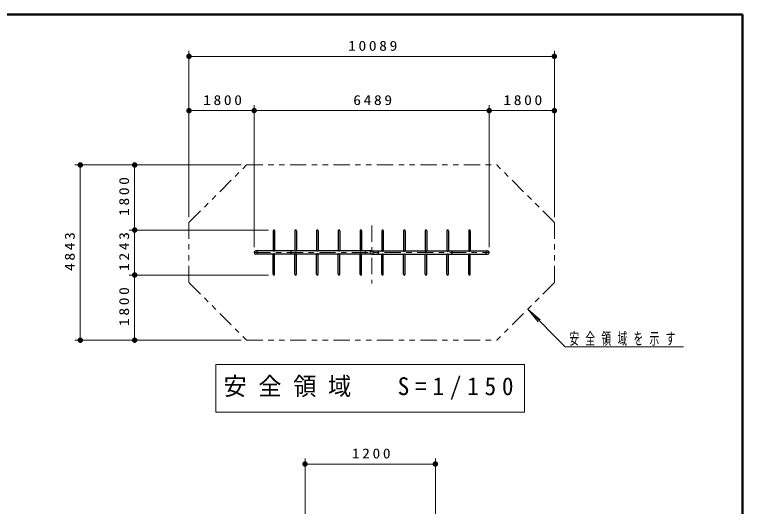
# Model space of a CAD drawing. Units: millimetres on the paper, scale 1:50, with parts at other scales. Extents: x -365 to 0, y 0 to 257.
# Drawn here: x -134 to 0, y 166.4 to 257 of the extents above; entities that cross this region are included whole.
import ezdxf

# ---------------------------------------------------------------- set-up
doc = ezdxf.new("R2010")
doc.units = ezdxf.units.MM
for name, pattern in [('USER1', [4.5, 2.5, -2]), ('USER2', [6, 3, -1, 1, -1]), ('USER3', [8, 3, -1, 1, -1, 1, -1])]:
    doc.linetypes.add(name, pattern=pattern)
doc.layers.add('LY_3', color=7, linetype='Continuous', lineweight=13)
doc.layers.add('LY_4', color=7, linetype='Continuous', lineweight=13)
doc.styles.add('ＭＳ ゴシック', font='')
doc.styles.get('ＭＳ ゴシック').set_extended_font_data('MS Gothic')

# ---------------------------------------------------------------- blocks, each defined once
blk = doc.blocks.new('filled_dot')
at = {"color": 0, "linetype": 'Continuous', "lineweight": -2, "const_width": 1.25}
blk.add_lwpolyline([(-0.625, 0, 1), (0.625, 0, 1)], format="xyb", close=True, dxfattribs=at)

msp = doc.modelspace()

# ---------------------------------------------------------------- linework, layer by layer
at = {"layer": 'LY_3'}
for p, q in [((-101.876, 219.696), (-101.876, 250.297)), ((-101.876, 249.297), (-34.616, 249.297)), ((-34.616, 219.696), (-34.616, 250.297)), ((-101.876, 219.696), (-101.876, 240.297)), ((-89.876, 214.155), (-89.876, 240.297)), ((-46.616, 214.155), (-46.616, 240.297)), ((-34.616, 219.696), (-34.616, 240.297)), ((-101.876, 239.297), (-89.876, 239.297)), ((-89.876, 239.297), (-46.616, 239.297)), ((-46.616, 239.297), (-34.616, 239.297)), ((-92.275, 229.297), (-122.876, 229.297)), ((-121.876, 197.012), (-121.876, 229.297)), ((-92.275, 229.297), (-112.876, 229.297)), ((-111.876, 217.297), (-111.876, 229.297)), ((-87.246, 217.297), (-112.876, 217.297)), ((-111.876, 209.012), (-111.876, 217.297)), ((-87.246, 209.012), (-112.876, 209.012)), ((-111.876, 197.012), (-111.876, 209.012)), ((-39.531, 202.698), (-37.602, 200.4)), ((-39.531, 202.698), (-37.232, 200.77)), ((-32.64, 195.808), (-39.531, 202.698)), ((-92.275, 197.012), (-122.876, 197.012)), ((-92.275, 197.012), (-112.876, 197.012)), ((-32.64, 195.808), (-10.862, 195.808)), ((-96.92, 192.529), (-96.92, 183.729)), ((-40.12, 192.529), (-96.92, 192.529)), ((-40.12, 183.729), (-40.12, 192.529)), ((-96.92, 183.729), (-40.12, 183.729)), ((-80.52, 146.074), (-80.52, 175.2)), ((-80.52, 174.2), (-56.52, 174.2)), ((-56.52, 146.074), (-56.52, 175.2))]:
    msp.add_line(p, q, dxfattribs=at)
at = {"layer": 'LY_3', "linetype": 'USER3'}
for p, q in [((-101.876, 218.696), (-91.275, 229.297)), ((-91.275, 229.297), (-45.216, 229.297)), ((-34.616, 218.696), (-45.216, 229.297)), ((-101.876, 218.696), (-101.876, 207.613)), ((-34.616, 218.696), (-34.616, 207.613)), ((-101.876, 207.613), (-91.275, 197.012)), ((-34.616, 207.613), (-45.216, 197.012)), ((-91.275, 197.012), (-45.216, 197.012))]:
    msp.add_line(p, q, dxfattribs=at)
at = {"layer": 'LY_3', "lineweight": 25}
for p, q in [((-86.388, 217.155), (-86.388, 213.452)), ((-86.104, 217.155), (-86.104, 213.452)), ((-82.388, 217.155), (-82.388, 213.452)), ((-82.104, 217.155), (-82.104, 213.452)), ((-78.388, 217.155), (-78.388, 213.452)), ((-78.104, 217.155), (-78.104, 213.452)), ((-74.388, 217.155), (-74.388, 213.452)), ((-74.104, 217.155), (-74.104, 213.452)), ((-70.388, 217.155), (-70.388, 213.452)), ((-70.104, 217.155), (-70.104, 213.452)), ((-66.388, 217.155), (-66.388, 213.452)), ((-66.104, 217.155), (-66.104, 213.452)), ((-62.388, 217.155), (-62.388, 213.452)), ((-62.104, 217.155), (-62.104, 213.452)), ((-58.388, 217.155), (-58.388, 213.452)), ((-58.104, 217.155), (-58.104, 213.452)), ((-54.388, 217.155), (-54.388, 213.452)), ((-54.104, 217.155), (-54.104, 213.452)), ((-50.388, 217.155), (-50.388, 213.452)), ((-50.104, 217.155), (-50.104, 213.452)), ((-86.388, 213.452), (-89.579, 213.452)), ((-82.388, 213.452), (-86.104, 213.452)), ((-83.046, 212.858), (-83.046, 213.452)), ((-78.388, 213.452), (-82.104, 213.452)), ((-74.388, 213.452), (-78.104, 213.452)), ((-70.388, 213.452), (-74.104, 213.452)), ((-68.246, 213.452), (-70.104, 213.452)), ((-69.446, 213.452), (-69.446, 212.858)), ((-68.246, 213.452), (-66.388, 213.452)), ((-67.046, 213.452), (-67.046, 212.858)), ((-66.104, 213.452), (-62.388, 213.452)), ((-62.104, 213.452), (-58.388, 213.452)), ((-58.104, 213.452), (-54.388, 213.452)), ((-54.104, 213.452), (-50.388, 213.452)), ((-53.446, 212.858), (-53.446, 213.452)), ((-50.104, 213.452), (-46.913, 213.452)), ((-86.388, 212.858), (-89.579, 212.858)), ((-86.388, 209.155), (-86.388, 212.858)), ((-86.104, 209.155), (-86.104, 212.858)), ((-82.388, 212.858), (-86.104, 212.858)), ((-82.388, 209.155), (-82.388, 212.858)), ((-82.104, 209.155), (-82.104, 212.858)), ((-78.388, 212.858), (-82.104, 212.858)), ((-78.388, 209.155), (-78.388, 212.858)), ((-78.104, 209.155), (-78.104, 212.858)), ((-74.388, 212.858), (-78.104, 212.858)), ((-74.388, 209.155), (-74.388, 212.858)), ((-74.104, 209.155), (-74.104, 212.858)), ((-70.388, 212.858), (-74.104, 212.858)), ((-70.388, 209.155), (-70.388, 212.858)), ((-68.246, 212.858), (-70.104, 212.858)), ((-70.104, 209.155), (-70.104, 212.858)), ((-68.246, 212.858), (-66.388, 212.858)), ((-66.388, 209.155), (-66.388, 212.858)), ((-66.104, 212.858), (-62.388, 212.858)), ((-66.104, 209.155), (-66.104, 212.858)), ((-62.388, 209.155), (-62.388, 212.858)), ((-62.104, 212.858), (-58.388, 212.858)), ((-62.104, 209.155), (-62.104, 212.858)), ((-58.388, 209.155), (-58.388, 212.858)), ((-58.104, 212.858), (-54.388, 212.858)), ((-58.104, 209.155), (-58.104, 212.858)), ((-54.388, 209.155), (-54.388, 212.858)), ((-54.104, 212.858), (-50.388, 212.858)), ((-54.104, 209.155), (-54.104, 212.858)), ((-50.388, 209.155), (-50.388, 212.858)), ((-50.104, 212.858), (-46.913, 212.858)), ((-50.104, 209.155), (-50.104, 212.858))]:
    msp.add_line(p, q, dxfattribs=at)
at = {"layer": 'LY_3', "linetype": 'USER2'}
for p, q in [((-68.246, 218.155), (-68.246, 207.424)), ((-89.876, 213.155), (-46.616, 213.155))]:
    msp.add_line(p, q, dxfattribs=at)
at = {"layer": 'LY_3', "linetype": 'USER1'}
for p, q in [((-86.388, 213.452), (-86.104, 213.452)), ((-82.388, 213.452), (-82.104, 213.452)), ((-78.388, 213.452), (-78.104, 213.452)), ((-74.388, 213.452), (-74.104, 213.452)), ((-70.388, 213.452), (-70.104, 213.452)), ((-66.104, 213.452), (-66.388, 213.452)), ((-62.104, 213.452), (-62.388, 213.452)), ((-58.104, 213.452), (-58.388, 213.452)), ((-54.104, 213.452), (-54.388, 213.452)), ((-50.104, 213.452), (-50.388, 213.452)), ((-86.388, 212.858), (-86.104, 212.858)), ((-82.388, 212.858), (-82.104, 212.858)), ((-78.388, 212.858), (-78.104, 212.858)), ((-74.388, 212.858), (-74.104, 212.858)), ((-70.388, 212.858), (-70.104, 212.858)), ((-66.104, 212.858), (-66.388, 212.858)), ((-62.104, 212.858), (-62.388, 212.858)), ((-58.104, 212.858), (-58.388, 212.858)), ((-54.104, 212.858), (-54.388, 212.858)), ((-50.104, 212.858), (-50.388, 212.858))]:
    msp.add_line(p, q, dxfattribs=at)
at = {"layer": 'LY_3', "lineweight": 25}
for points in [[(-86.104, 213.452), (-86.105, 213.447), (-86.108, 213.442), (-86.114, 213.438), (-86.123, 213.434), (-86.133, 213.43), (-86.145, 213.426), (-86.159, 213.423), (-86.175, 213.42), (-86.191, 213.418), (-86.209, 213.417), (-86.227, 213.416), (-86.246, 213.415), (-86.264, 213.416), (-86.283, 213.417), (-86.3, 213.418), (-86.317, 213.42), (-86.333, 213.423), (-86.347, 213.426), (-86.359, 213.43), (-86.369, 213.434), (-86.377, 213.438), (-86.383, 213.442), (-86.387, 213.447), (-86.388, 213.452)], [(-82.104, 213.452), (-82.105, 213.447), (-82.108, 213.442), (-82.114, 213.438), (-82.123, 213.434), (-82.133, 213.43), (-82.145, 213.426), (-82.159, 213.423), (-82.175, 213.42), (-82.191, 213.418), (-82.209, 213.417), (-82.227, 213.416), (-82.246, 213.415), (-82.264, 213.416), (-82.283, 213.417), (-82.3, 213.418), (-82.317, 213.42), (-82.333, 213.423), (-82.347, 213.426), (-82.359, 213.43), (-82.369, 213.434), (-82.377, 213.438), (-82.383, 213.442), (-82.387, 213.447), (-82.388, 213.452)], [(-78.104, 213.452), (-78.105, 213.447), (-78.108, 213.442), (-78.114, 213.438), (-78.123, 213.434), (-78.133, 213.43), (-78.145, 213.426), (-78.159, 213.423), (-78.175, 213.42), (-78.191, 213.418), (-78.209, 213.417), (-78.227, 213.416), (-78.246, 213.415), (-78.264, 213.416), (-78.283, 213.417), (-78.3, 213.418), (-78.317, 213.42), (-78.333, 213.423), (-78.347, 213.426), (-78.359, 213.43), (-78.369, 213.434), (-78.377, 213.438), (-78.383, 213.442), (-78.387, 213.447), (-78.388, 213.452)], [(-74.104, 213.452), (-74.105, 213.447), (-74.108, 213.442), (-74.114, 213.438), (-74.123, 213.434), (-74.133, 213.43), (-74.145, 213.426), (-74.159, 213.423), (-74.175, 213.42), (-74.191, 213.418), (-74.209, 213.417), (-74.227, 213.416), (-74.246, 213.415), (-74.264, 213.416), (-74.283, 213.417), (-74.3, 213.418), (-74.317, 213.42), (-74.333, 213.423), (-74.347, 213.426), (-74.359, 213.43), (-74.369, 213.434), (-74.377, 213.438), (-74.383, 213.442), (-74.387, 213.447), (-74.388, 213.452)], [(-70.104, 213.452), (-70.105, 213.447), (-70.108, 213.442), (-70.114, 213.438), (-70.123, 213.434), (-70.133, 213.43), (-70.145, 213.426), (-70.159, 213.423), (-70.175, 213.42), (-70.191, 213.418), (-70.209, 213.417), (-70.227, 213.416), (-70.246, 213.415), (-70.264, 213.416), (-70.283, 213.417), (-70.3, 213.418), (-70.317, 213.42), (-70.333, 213.423), (-70.347, 213.426), (-70.359, 213.43), (-70.369, 213.434), (-70.377, 213.438), (-70.383, 213.442), (-70.387, 213.447), (-70.388, 213.452)], [(-66.388, 213.452), (-66.387, 213.447), (-66.383, 213.442), (-66.377, 213.438), (-66.369, 213.434), (-66.359, 213.43), (-66.347, 213.426), (-66.333, 213.423), (-66.317, 213.42), (-66.3, 213.418), (-66.283, 213.417), (-66.264, 213.416), (-66.246, 213.415), (-66.227, 213.416), (-66.209, 213.417), (-66.191, 213.418), (-66.175, 213.42), (-66.159, 213.423), (-66.145, 213.426), (-66.133, 213.43), (-66.123, 213.434), (-66.114, 213.438), (-66.108, 213.442), (-66.105, 213.447), (-66.104, 213.452)], [(-62.388, 213.452), (-62.387, 213.447), (-62.383, 213.442), (-62.377, 213.438), (-62.369, 213.434), (-62.359, 213.43), (-62.347, 213.426), (-62.333, 213.423), (-62.317, 213.42), (-62.3, 213.418), (-62.283, 213.417), (-62.264, 213.416), (-62.246, 213.415), (-62.227, 213.416), (-62.209, 213.417), (-62.191, 213.418), (-62.175, 213.42), (-62.159, 213.423), (-62.145, 213.426), (-62.133, 213.43), (-62.123, 213.434), (-62.114, 213.438), (-62.108, 213.442), (-62.105, 213.447), (-62.104, 213.452)], [(-58.388, 213.452), (-58.387, 213.447), (-58.383, 213.442), (-58.377, 213.438), (-58.369, 213.434), (-58.359, 213.43), (-58.347, 213.426), (-58.333, 213.423), (-58.317, 213.42), (-58.3, 213.418), (-58.283, 213.417), (-58.264, 213.416), (-58.246, 213.415), (-58.227, 213.416), (-58.209, 213.417), (-58.191, 213.418), (-58.175, 213.42), (-58.159, 213.423), (-58.145, 213.426), (-58.133, 213.43), (-58.123, 213.434), (-58.114, 213.438), (-58.108, 213.442), (-58.105, 213.447), (-58.104, 213.452)], [(-54.388, 213.452), (-54.387, 213.447), (-54.383, 213.442), (-54.377, 213.438), (-54.369, 213.434), (-54.359, 213.43), (-54.347, 213.426), (-54.333, 213.423), (-54.317, 213.42), (-54.3, 213.418), (-54.283, 213.417), (-54.264, 213.416), (-54.246, 213.415), (-54.227, 213.416), (-54.209, 213.417), (-54.191, 213.418), (-54.175, 213.42), (-54.159, 213.423), (-54.145, 213.426), (-54.133, 213.43), (-54.123, 213.434), (-54.114, 213.438), (-54.108, 213.442), (-54.105, 213.447), (-54.104, 213.452)], [(-50.388, 213.452), (-50.387, 213.447), (-50.383, 213.442), (-50.377, 213.438), (-50.369, 213.434), (-50.359, 213.43), (-50.347, 213.426), (-50.333, 213.423), (-50.317, 213.42), (-50.3, 213.418), (-50.283, 213.417), (-50.264, 213.416), (-50.246, 213.415), (-50.227, 213.416), (-50.209, 213.417), (-50.191, 213.418), (-50.175, 213.42), (-50.159, 213.423), (-50.145, 213.426), (-50.133, 213.43), (-50.123, 213.434), (-50.114, 213.438), (-50.108, 213.442), (-50.105, 213.447), (-50.104, 213.452)], [(-86.104, 212.858), (-86.105, 212.863), (-86.108, 212.867), (-86.114, 212.872), (-86.123, 212.876), (-86.133, 212.88), (-86.145, 212.884), (-86.159, 212.887), (-86.175, 212.889), (-86.191, 212.891), (-86.209, 212.893), (-86.227, 212.894), (-86.246, 212.894), (-86.264, 212.894), (-86.283, 212.893), (-86.3, 212.891), (-86.317, 212.889), (-86.333, 212.887), (-86.347, 212.884), (-86.359, 212.88), (-86.369, 212.876), (-86.377, 212.872), (-86.383, 212.867), (-86.387, 212.863), (-86.388, 212.858)], [(-82.104, 212.858), (-82.105, 212.863), (-82.108, 212.867), (-82.114, 212.872), (-82.123, 212.876), (-82.133, 212.88), (-82.145, 212.884), (-82.159, 212.887), (-82.175, 212.889), (-82.191, 212.891), (-82.209, 212.893), (-82.227, 212.894), (-82.246, 212.894), (-82.264, 212.894), (-82.283, 212.893), (-82.3, 212.891), (-82.317, 212.889), (-82.333, 212.887), (-82.347, 212.884), (-82.359, 212.88), (-82.369, 212.876), (-82.377, 212.872), (-82.383, 212.867), (-82.387, 212.863), (-82.388, 212.858)], [(-78.104, 212.858), (-78.105, 212.863), (-78.108, 212.867), (-78.114, 212.872), (-78.123, 212.876), (-78.133, 212.88), (-78.145, 212.884), (-78.159, 212.887), (-78.175, 212.889), (-78.191, 212.891), (-78.209, 212.893), (-78.227, 212.894), (-78.246, 212.894), (-78.264, 212.894), (-78.283, 212.893), (-78.3, 212.891), (-78.317, 212.889), (-78.333, 212.887), (-78.347, 212.884), (-78.359, 212.88), (-78.369, 212.876), (-78.377, 212.872), (-78.383, 212.867), (-78.387, 212.863), (-78.388, 212.858)], [(-74.104, 212.858), (-74.105, 212.863), (-74.108, 212.867), (-74.114, 212.872), (-74.123, 212.876), (-74.133, 212.88), (-74.145, 212.884), (-74.159, 212.887), (-74.175, 212.889), (-74.191, 212.891), (-74.209, 212.893), (-74.227, 212.894), (-74.246, 212.894), (-74.264, 212.894), (-74.283, 212.893), (-74.3, 212.891), (-74.317, 212.889), (-74.333, 212.887), (-74.347, 212.884), (-74.359, 212.88), (-74.369, 212.876), (-74.377, 212.872), (-74.383, 212.867), (-74.387, 212.863), (-74.388, 212.858)], [(-70.104, 212.858), (-70.105, 212.863), (-70.108, 212.867), (-70.114, 212.872), (-70.123, 212.876), (-70.133, 212.88), (-70.145, 212.884), (-70.159, 212.887), (-70.175, 212.889), (-70.191, 212.891), (-70.209, 212.893), (-70.227, 212.894), (-70.246, 212.894), (-70.264, 212.894), (-70.283, 212.893), (-70.3, 212.891), (-70.317, 212.889), (-70.333, 212.887), (-70.347, 212.884), (-70.359, 212.88), (-70.369, 212.876), (-70.377, 212.872), (-70.383, 212.867), (-70.387, 212.863), (-70.388, 212.858)], [(-66.388, 212.858), (-66.387, 212.863), (-66.383, 212.867), (-66.377, 212.872), (-66.369, 212.876), (-66.359, 212.88), (-66.347, 212.884), (-66.333, 212.887), (-66.317, 212.889), (-66.3, 212.891), (-66.283, 212.893), (-66.264, 212.894), (-66.246, 212.894), (-66.227, 212.894), (-66.209, 212.893), (-66.191, 212.891), (-66.175, 212.889), (-66.159, 212.887), (-66.145, 212.884), (-66.133, 212.88), (-66.123, 212.876), (-66.114, 212.872), (-66.108, 212.867), (-66.105, 212.863), (-66.104, 212.858)], [(-62.388, 212.858), (-62.387, 212.863), (-62.383, 212.867), (-62.377, 212.872), (-62.369, 212.876), (-62.359, 212.88), (-62.347, 212.884), (-62.333, 212.887), (-62.317, 212.889), (-62.3, 212.891), (-62.283, 212.893), (-62.264, 212.894), (-62.246, 212.894), (-62.227, 212.894), (-62.209, 212.893), (-62.191, 212.891), (-62.175, 212.889), (-62.159, 212.887), (-62.145, 212.884), (-62.133, 212.88), (-62.123, 212.876), (-62.114, 212.872), (-62.108, 212.867), (-62.105, 212.863), (-62.104, 212.858)], [(-58.388, 212.858), (-58.387, 212.863), (-58.383, 212.867), (-58.377, 212.872), (-58.369, 212.876), (-58.359, 212.88), (-58.347, 212.884), (-58.333, 212.887), (-58.317, 212.889), (-58.3, 212.891), (-58.283, 212.893), (-58.264, 212.894), (-58.246, 212.894), (-58.227, 212.894), (-58.209, 212.893), (-58.191, 212.891), (-58.175, 212.889), (-58.159, 212.887), (-58.145, 212.884), (-58.133, 212.88), (-58.123, 212.876), (-58.114, 212.872), (-58.108, 212.867), (-58.105, 212.863), (-58.104, 212.858)], [(-54.388, 212.858), (-54.387, 212.863), (-54.383, 212.867), (-54.377, 212.872), (-54.369, 212.876), (-54.359, 212.88), (-54.347, 212.884), (-54.333, 212.887), (-54.317, 212.889), (-54.3, 212.891), (-54.283, 212.893), (-54.264, 212.894), (-54.246, 212.894), (-54.227, 212.894), (-54.209, 212.893), (-54.191, 212.891), (-54.175, 212.889), (-54.159, 212.887), (-54.145, 212.884), (-54.133, 212.88), (-54.123, 212.876), (-54.114, 212.872), (-54.108, 212.867), (-54.105, 212.863), (-54.104, 212.858)], [(-50.388, 212.858), (-50.387, 212.863), (-50.383, 212.867), (-50.377, 212.872), (-50.369, 212.876), (-50.359, 212.88), (-50.347, 212.884), (-50.333, 212.887), (-50.317, 212.889), (-50.3, 212.891), (-50.283, 212.893), (-50.264, 212.894), (-50.246, 212.894), (-50.227, 212.894), (-50.209, 212.893), (-50.191, 212.891), (-50.175, 212.889), (-50.159, 212.887), (-50.145, 212.884), (-50.133, 212.88), (-50.123, 212.876), (-50.114, 212.872), (-50.108, 212.867), (-50.105, 212.863), (-50.104, 212.858)]]:
    msp.add_lwpolyline(points, dxfattribs=at)
at = {"layer": 'LY_3', "linetype": 'USER1'}
msp.add_circle((-68.246, 213.155), 0.297, dxfattribs=at)
at = {"layer": 'LY_3', "lineweight": 25}
for centre, radius, start, end in [((-86.246, 217.155), 0.142, 0, 180), ((-82.246, 217.155), 0.142, 0, 180), ((-78.246, 217.155), 0.142, 0, 180), ((-74.246, 217.155), 0.142, 0, 180), ((-70.246, 217.155), 0.142, 0, 180), ((-66.246, 217.155), 0.142, 0, 180), ((-62.246, 217.155), 0.142, 0, 180), ((-58.246, 217.155), 0.142, 0, 180), ((-54.246, 217.155), 0.142, 0, 180), ((-50.246, 217.155), 0.142, 0, 180), ((-89.579, 213.155), 0.297, 90, 270), ((-46.913, 213.155), 0.297, 270, 90), ((-86.246, 209.155), 0.142, 180, 0), ((-82.246, 209.155), 0.142, 180, 0), ((-78.246, 209.155), 0.142, 180, 0), ((-74.246, 209.155), 0.142, 180, 0), ((-70.246, 209.155), 0.142, 180, 0), ((-66.246, 209.155), 0.142, 180, 0), ((-62.246, 209.155), 0.142, 180, 0), ((-58.246, 209.155), 0.142, 180, 0), ((-54.246, 209.155), 0.142, 180, 0), ((-50.246, 209.155), 0.142, 180, 0)]:
    msp.add_arc(centre, radius, start, end, dxfattribs=at)
at = {"layer": 'LY_3', "linetype": 'USER1'}
for centre, start, end in [((-89.579, 213.155), 270, 90), ((-46.913, 213.155), 90, 270)]:
    msp.add_arc(centre, 0.297, start, end, dxfattribs=at)
at = {"layer": 'LY_4', "lineweight": 50}
for p, q in [((0, 257), (-365, 257)), ((0, 0), (0, 257))]:
    msp.add_line(p, q, dxfattribs=at)

# ---------------------------------------------------------------- block references
at = {"layer": 'LY_3', "xscale": 0.4, "yscale": 0.4}
for p in [(-101.876, 249.297), (-101.876, 239.297), (-89.876, 239.297), (-46.616, 239.297), (-80.52, 174.2)]:
    msp.add_blockref('filled_dot', p, dxfattribs=at)
for p, rotation in [((-34.616, 249.297), 180), ((-89.876, 239.297), 180), ((-46.616, 239.297), 180), ((-34.616, 239.297), 180), ((-121.876, 229.297), 270), ((-111.876, 229.297), 270), ((-111.876, 217.297), 270), ((-111.876, 217.297), 90), ((-111.876, 209.012), 90), ((-111.876, 209.012), 270), ((-121.876, 197.012), 90), ((-111.876, 197.012), 90), ((-56.52, 174.2), 180)]:
    msp.add_blockref('filled_dot', p, dxfattribs=dict(at, rotation=rotation))

# ---------------------------------------------------------------- texts
at = {"layer": 'LY_3', "style": 'ＭＳ ゴシック'}
for s, insert, char_height, attachment_point in [('\\T1.33;\\W1.15;10089', (-67.819, 250.297), 1.833, 8), ('\\T1.33;\\W1.15;1800', (-95.455, 240.297), 1.833, 8), ('\\T1.33;\\W1.15;6489', (-67.829, 240.297), 1.833, 8), ('\\T1.33;\\W1.15;1800', (-40.194, 240.297), 1.833, 8), ('\\T1.64;\\W0.6;安全領域を示す', (-31.862, 195.958), 2.199, 7), ('\\T1.5;\\W0.95;安全領域\u3000S=1/150', (-95.52, 188.129), 3.299, 4), ('\\T1.33;\\W1.15;1200', (-68.099, 175.2), 1.833, 8)]:
    msp.add_mtext(s, dxfattribs=dict(at, insert=insert, char_height=char_height, attachment_point=attachment_point))
at = {"layer": 'LY_3', "char_height": 1.833, "attachment_point": 8, "rotation": 90, "style": 'ＭＳ ゴシック'}
for s, insert in [('\\T1.33;\\W1.15;1800', (-112.876, 223.718)), ('\\T1.33;\\W1.15;4843', (-122.876, 213.571)), ('\\T1.33;\\W1.15;1243', (-112.876, 213.583)), ('\\T1.33;\\W1.15;1800', (-112.876, 203.434))]:
    msp.add_mtext(s, dxfattribs=dict(at, insert=insert))

doc.saveas('drawing.dxf')
